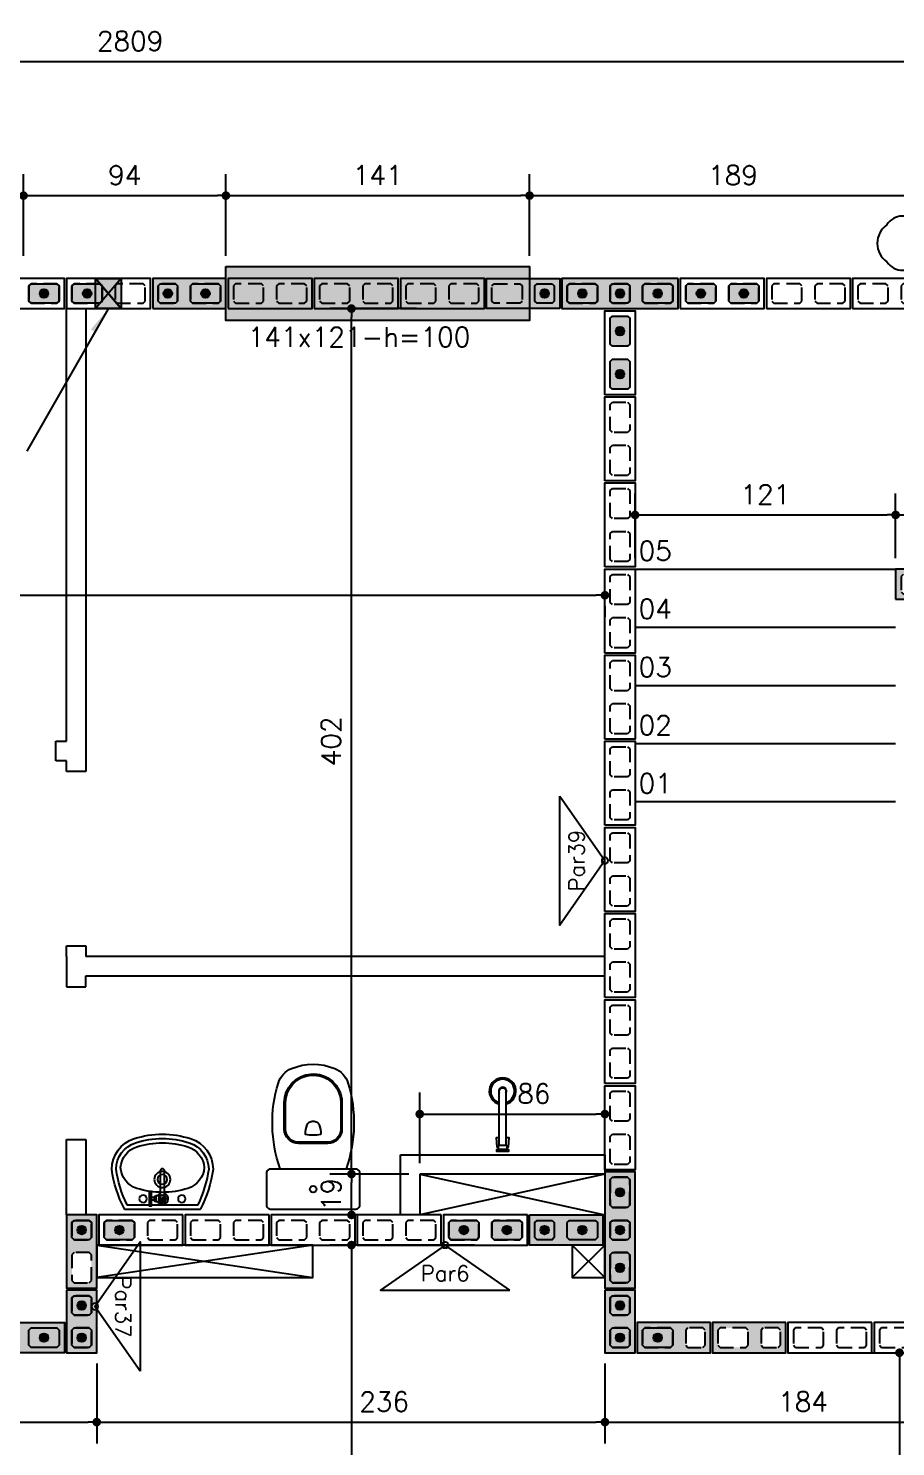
# Model space of a CAD drawing. Extents: x -14651 to 11095, y -4567 to -1290.
# Drawn here: x 1807 to 2210, y -3557 to -2898 of the extents above; entities that cross this region are included whole.
import ezdxf
from ezdxf.enums import TextEntityAlignment as Align

# ---------------------------------------------------------------- set-up
doc = ezdxf.new("R2010")
doc.units = 0
doc.header["$LTSCALE"] = 25
doc.linetypes.add('DASHED2', pattern=[0.375, 0.25, -0.125])
for name, color, linetype in [('213', 252, 'Continuous'), ('241', 2, 'Continuous'), ('247', 50, 'Continuous'), ('248', 100, 'Continuous'), ('249', 20, 'Continuous'), ('252', 1, 'Continuous'), ('ABERTURAS', 53, 'Continuous'), ('ac-furo', 170, 'Continuous'), ('ALVENARIA NÃO ESTRUTURAL', 242, 'Continuous'), ('Arranque', 14, 'Continuous'), ('COTA', 1, 'Continuous'), ('FERRO', 5, 'Continuous'), ('H2', 252, 'Continuous'), ('Linha_fina', 1, 'Continuous'), ('Pena_1', 1, 'Continuous'), ('Pena_2', 2, 'Continuous'), ('PENA_6', 6, 'Continuous'), ('PROJ', 252, 'Continuous'), ('T1', 2, 'Continuous'), ('TJANELA', 2, 'Continuous'), ('VIGA', 3, 'Continuous')]:
    doc.layers.add(name, color=color, linetype=linetype)
doc.styles.add('COTA', font='romans.shx')
doc.styles.add('Texto1', font='romans.shx', dxfattribs={"height": 9})
doc.dimstyles.new('forma', dxfattribs={"dimscale": 5, "dimtxt": 1.8, "dimasz": 0.8, "dimexe": 2, "dimexo": 1, "dimgap": 1, "dimtad": 1, "dimdec": 1, "dimzin": 9, "dimtxsty": 'COTA', "dimblk1": 'DOT', "dimblk2": 'DOT', "dimsah": 1, "dimcen": 0, "dimdle": 1, "dimclrd": 256, "dimclre": 256, "dimclrt": 2, "dimadec": 0, "dimazin": 0, "dimtfac": 1, "dimtdec": 0, "dimtmove": 0, "dimatfit": 3, "dimfxl": 1, "dimtolj": 1, "dimtzin": 0, "dimarcsym": 0})

# ---------------------------------------------------------------- blocks, each defined once
blk = doc.blocks.new('P4015', base_point=(5842102.11612, -8124149.02973))
blk.add_lwpolyline([(5842082.61612, -8124156.02973), (5842121.61612, -8124156.02973), (5842121.61612, -8124142.02973), (5842082.61612, -8124142.02973), (5842082.61612, -8124156.02973)])
at = {"color": 1, "linetype": 'DASHED2'}
for points in [[(5842085.11612, -8124152.52973), (5842086.11612, -8124153.52973), (5842098.11612, -8124153.52973), (5842099.11612, -8124152.52973), (5842099.11612, -8124145.52973), (5842098.11612, -8124144.52973), (5842086.11612, -8124144.52973), (5842085.11612, -8124145.52973), (5842085.11612, -8124152.52973)], [(5842105.11612, -8124152.52973), (5842106.11612, -8124153.52973), (5842118.11612, -8124153.52973), (5842119.11612, -8124152.52973), (5842119.11612, -8124145.52973), (5842118.11612, -8124144.52973), (5842106.11612, -8124144.52973), (5842105.11612, -8124145.52973), (5842105.11612, -8124152.52973)]]:
    blk.add_lwpolyline(points, dxfattribs=at)
blk = doc.blocks.new('P3515')
at = {"layer": '248'}
h = blk.add_hatch(color=100, dxfattribs=at)
h.paths.add_polyline_path([(17, 7), (-17, 7), (-17, -7), (17, -7)])
h.paths.add_polyline_path([(-5.5, -3.5), (-6.5, -4.5), (-13.5, -4.5), (-14.5, -3.5), (-14.5, 3.5), (-13.5, 4.5), (-6.5, 4.5), (-5.5, 3.5)], flags=16)
h.paths.add_polyline_path([(0.5, 3.5), (1.5, 4.5), (13.5, 4.5), (14.5, 3.5), (14.5, -3.5), (13.5, -4.5), (1.5, -4.5), (0.5, -3.5)], flags=16)
blk.add_lwpolyline([(-17, -7), (17, -7), (17, 7), (-17, 7), (-17, -7)])
at = {"color": 1, "linetype": 'DASHED2'}
for points in [[(-14.5, -3.5), (-13.5, -4.5), (-6.5, -4.5), (-5.5, -3.5), (-5.5, 3.5), (-6.5, 4.5), (-13.5, 4.5), (-14.5, 3.5), (-14.5, -3.5)], [(0.5, -3.5), (1.5, -4.5), (13.5, -4.5), (14.5, -3.5), (14.5, 3.5), (13.5, 4.5), (1.5, 4.5), (0.5, 3.5), (0.5, -3.5)]]:
    blk.add_lwpolyline(points, dxfattribs=at)
blk = doc.blocks.new('P5515')
at = {"layer": '249'}
h = blk.add_hatch(color=20, dxfattribs=at)
h.paths.add_polyline_path([(-27, 7), (-27, -7), (27, -7), (27, 7)])
h.paths.add_polyline_path([(-10.5, -3.5), (-11.5, -4.5), (-23.5, -4.5), (-24.5, -3.5), (-24.5, 3.5), (-23.5, 4.5), (-11.5, 4.5), (-10.5, 3.5)], flags=16)
h.paths.add_polyline_path([(-4.5, 3.5), (-3.5, 4.5), (3.5, 4.5), (4.5, 3.5), (4.5, -3.5), (3.5, -4.5), (-3.5, -4.5), (-4.5, -3.5)], flags=16)
h.paths.add_polyline_path([(10.5, 3.5), (11.5, 4.5), (23.5, 4.5), (24.5, 3.5), (24.5, -3.5), (23.5, -4.5), (11.5, -4.5), (10.5, -3.5)], flags=16)
blk.add_lwpolyline([(27, 7), (-27, 7), (-27, -7), (27, -7), (27, 7)])
at = {"color": 1, "linetype": 'DASHED2'}
for points in [[(-10.5, 3.5), (-11.5, 4.5), (-23.5, 4.5), (-24.5, 3.5), (-24.5, -3.5), (-23.5, -4.5), (-11.5, -4.5), (-10.5, -3.5), (-10.5, 3.5)], [(4.5, 3.5), (3.5, 4.5), (-3.5, 4.5), (-4.5, 3.5), (-4.5, -3.5), (-3.5, -4.5), (3.5, -4.5), (4.5, -3.5), (4.5, 3.5)], [(24.5, 3.5), (23.5, 4.5), (11.5, 4.5), (10.5, 3.5), (10.5, -3.5), (11.5, -4.5), (23.5, -4.5), (24.5, -3.5), (24.5, 3.5)]]:
    blk.add_lwpolyline(points, dxfattribs=at)
blk = doc.blocks.new('P3015')
at = {"layer": '252'}
h = blk.add_hatch(color=21, dxfattribs=at)
h.paths.add_polyline_path([(14.5, -7), (14.5, 7), (-14.5, 7), (-14.5, -7)])
h.paths.add_polyline_path([(3, 3.5), (4, 4.5), (11, 4.5), (12, 3.5), (12, -3.5), (11, -4.5), (4, -4.5), (3, -3.5)], flags=16)
h.paths.add_polyline_path([(-3, -3.5), (-4, -4.5), (-11, -4.5), (-12, -3.5), (-12, 3.5), (-11, 4.5), (-4, 4.5), (-3, 3.5)], flags=16)
blk.add_lwpolyline([(-14.5, -7), (14.5, -7), (14.5, 7), (-14.5, 7), (-14.5, -7)])
at = {"color": 1, "linetype": 'DASHED2'}
for points in [[(-12, -3.5), (-11, -4.5), (-4, -4.5), (-3, -3.5), (-3, 3.5), (-4, 4.5), (-11, 4.5), (-12, 3.5), (-12, -3.5)], [(3, -3.5), (4, -4.5), (11, -4.5), (12, -3.5), (12, 3.5), (11, 4.5), (4, 4.5), (3, 3.5), (3, -3.5)]]:
    blk.add_lwpolyline(points, dxfattribs=at)
blk = doc.blocks.new('_IDNPAR_2')
at = {"color": 3}
blk.add_lwpolyline([(1, -0.7), (0, 0), (-1, -0.7)], close=True, dxfattribs=at)
blk.add_circle((0, 0), 0.05, dxfattribs=at)
at = {"layer": '247', "color": 2, "style": 'COTA', "flags": 8}
blk.add_attdef('ID', text='', height=0.24, dxfattribs=at).set_placement((0, -0.438), align=Align.MIDDLE_CENTER)
blk = doc.blocks.new('GR-1409')
at = {"layer": '213'}
h = blk.add_hatch(color=256, dxfattribs=at)
h.paths.add_polyline_path([(-6, 4.5), (-7, 3.5), (-7, -3.5), (-6, -4.5), (6, -4.5), (7, -3.5), (7, 3.5), (6, 4.5)])
h.paths.add_polyline_path([(-2, 0, 1), (2, 0, 1)], flags=16)
at = {"layer": 'Arranque'}
blk.add_hatch(color=256, dxfattribs=at).paths.add_polyline_path([(-2, 0, 1), (2, 0, 1)])
at = {"layer": '213'}
blk.add_lwpolyline([(-7, 3.5), (-6, 4.5), (6, 4.5), (7, 3.5), (7, -3.5), (6, -4.5), (-6, -4.5), (-7, -3.5), (-7, 3.5)], dxfattribs=at)
at = {"layer": 'FERRO', "linetype": 'Continuous'}
blk.add_circle((0, 0), 2, dxfattribs=at)
blk = doc.blocks.new('GR-0909')
at = {"layer": '213'}
h = blk.add_hatch(color=256, dxfattribs=at)
h.paths.add_polyline_path([(3.5, -4.5), (4.5, -3.5), (4.500001, 3.5), (3.500001, 4.5), (-3.499999, 4.5), (-4.499999, 3.5), (-4.5, -3.5), (-3.5, -4.5)])
h.paths.add_polyline_path([(-2, 0, -1), (2, 0, -1)], flags=16)
at = {"layer": 'Arranque'}
blk.add_hatch(color=256, dxfattribs=at).paths.add_polyline_path([(2, 0, 1), (-2, 0, 1)])
at = {"layer": '213'}
blk.add_lwpolyline([(3.500001, 4.5), (4.500001, 3.5), (4.5, -3.5), (3.5, -4.5), (-3.5, -4.5), (-4.5, -3.5), (-4.499999, 3.5), (-3.499999, 4.5), (3.500001, 4.5)], dxfattribs=at)
at = {"layer": 'FERRO', "linetype": 'Continuous'}
blk.add_circle((0, 0), 2, dxfattribs=at)
blk = doc.blocks.new('_Dot')
at = {"color": 0, "linetype": 'ByBlock', "lineweight": -2}
blk.add_line((-0.5, 0), (-1, 0), dxfattribs=at)
at = {"color": 0, "linetype": 'ByBlock', "const_width": 0.5}
blk.add_lwpolyline([(-0.25, 0, 1), (0.25, 0, 1)], format="xyb", close=True, dxfattribs=at)
blk = doc.blocks.new('*D80')
at = {"layer": 'COTA', "lineweight": -2, "transparency": 16777216}
for p, q in [((1804.52, -3004.1), (1804.52, -2966.13)), ((1898.52, -3004.1), (1898.52, -2966.13)), ((1808.52, -2976.13), (1894.52, -2976.13))]:
    blk.add_line(p, q, dxfattribs=at)
at = {"layer": 'Defpoints', "color": 0, "transparency": 16777216}
for p in [(1898.52, -2976.13), (1804.52, -3009.1), (1898.52, -3009.1)]:
    blk.add_point(p, dxfattribs=at)
at = {"layer": 'COTA', "lineweight": -2, "transparency": 16777216, "xscale": 4, "yscale": 4, "zscale": 4, "rotation": 180}
blk.add_blockref('_Dot', (1804.52, -2976.13), dxfattribs=at)
at = {"layer": 'COTA', "lineweight": -2, "transparency": 16777216, "xscale": 4, "yscale": 4, "zscale": 4}
blk.add_blockref('_Dot', (1898.52, -2976.13), dxfattribs=at)
at = {"layer": 'COTA', "color": 2, "transparency": 16777216, "insert": (1851.52, -2966.63), "char_height": 9, "attachment_point": 5, "style": 'COTA'}
blk.add_mtext('\\A1;94 ', dxfattribs=at)
blk = doc.blocks.new('*D81')
at = {"layer": 'COTA', "lineweight": -2, "transparency": 16777216}
for p, q in [((1898.52, -3004.1), (1898.52, -2966.13)), ((2039.52, -3004.1), (2039.52, -2966.13)), ((1902.52, -2976.13), (2035.52, -2976.13))]:
    blk.add_line(p, q, dxfattribs=at)
at = {"layer": 'Defpoints', "color": 0, "transparency": 16777216}
for p in [(2039.52, -2976.13), (1898.52, -3009.1), (2039.52, -3009.1)]:
    blk.add_point(p, dxfattribs=at)
at = {"layer": 'COTA', "lineweight": -2, "transparency": 16777216, "xscale": 4, "yscale": 4, "zscale": 4, "rotation": 180}
blk.add_blockref('_Dot', (1898.52, -2976.13), dxfattribs=at)
at = {"layer": 'COTA', "lineweight": -2, "transparency": 16777216, "xscale": 4, "yscale": 4, "zscale": 4}
blk.add_blockref('_Dot', (2039.52, -2976.13), dxfattribs=at)
at = {"layer": 'COTA', "color": 2, "transparency": 16777216, "insert": (1969.02, -2966.63), "char_height": 9, "attachment_point": 5, "style": 'COTA'}
blk.add_mtext('\\A1;141 ', dxfattribs=at)
blk = doc.blocks.new('*D82')
at = {"layer": 'COTA', "lineweight": -2, "transparency": 16777216}
for p, q in [((2039.52, -3004.1), (2039.52, -2966.13)), ((2228.52, -3004.1), (2228.52, -2966.13)), ((2043.52, -2976.13), (2224.52, -2976.13))]:
    blk.add_line(p, q, dxfattribs=at)
at = {"layer": 'Defpoints', "color": 0, "transparency": 16777216}
for p in [(2228.52, -2976.13), (2039.52, -3009.1), (2228.52, -3009.1)]:
    blk.add_point(p, dxfattribs=at)
at = {"layer": 'COTA', "lineweight": -2, "transparency": 16777216, "xscale": 4, "yscale": 4, "zscale": 4, "rotation": 180}
blk.add_blockref('_Dot', (2039.52, -2976.13), dxfattribs=at)
at = {"layer": 'COTA', "lineweight": -2, "transparency": 16777216, "xscale": 4, "yscale": 4, "zscale": 4}
blk.add_blockref('_Dot', (2228.52, -2976.13), dxfattribs=at)
at = {"layer": 'COTA', "color": 2, "transparency": 16777216, "insert": (2134.02, -2966.63), "char_height": 9, "attachment_point": 5, "style": 'COTA'}
blk.add_mtext('\\A1;189 ', dxfattribs=at)
blk = doc.blocks.new('*D92')
at = {"layer": 'COTA', "lineweight": -2, "transparency": 16777216}
for p, q in [((449.52, -3009.6), (449.52, -2903.84)), ((3258.52, -3009.6), (3258.52, -2903.84)), ((453.52, -2913.84), (3254.52, -2913.84))]:
    blk.add_line(p, q, dxfattribs=at)
at = {"layer": 'Defpoints', "color": 0, "transparency": 16777216}
for p in [(3258.52, -2913.84), (449.52, -3014.6), (3258.52, -3014.6)]:
    blk.add_point(p, dxfattribs=at)
at = {"layer": 'COTA', "lineweight": -2, "transparency": 16777216, "xscale": 4, "yscale": 4, "zscale": 4, "rotation": 180}
blk.add_blockref('_Dot', (449.52, -2913.84), dxfattribs=at)
at = {"layer": 'COTA', "lineweight": -2, "transparency": 16777216, "xscale": 4, "yscale": 4, "zscale": 4}
blk.add_blockref('_Dot', (3258.52, -2913.84), dxfattribs=at)
at = {"layer": 'COTA', "color": 2, "transparency": 16777216, "insert": (1854.02, -2904.34), "char_height": 9, "attachment_point": 5, "style": 'COTA'}
blk.add_mtext('\\A1;2809 ', dxfattribs=at)
blk = doc.blocks.new('XREF-MC41-BAS-PLN-AMO-FINAIS-02.03.08.09$0$CUBA03')
at = {"layer": 'PROJ'}
for p, q in [((-0.01, -0.05), (0.01, -0.05)), ((0, -0.06), (0, -0.04))]:
    blk.add_line(p, q, dxfattribs=at)
for points in [[(-0.1306, -0.3297, 0.077416), (0, -0.35, 0.077416), (0.1306, -0.3297, 0.326333), (0.235, -0.1868, 0.08687), (0.1764, -0.0027, 0.279276), (0.172, 0), (-0.172, 0, 0.279276), (-0.1764, -0.0027, 0.08687), (-0.235, -0.1868, 0.326333)], [(0.215, -0.1881, 0.080556), (0.1642, -0.0228, 0.285352), (0.1597, -0.02), (-0.1597, -0.02, 0.285352), (-0.1642, -0.0228, 0.080556), (-0.215, -0.1881, 0.323537), (-0.1245, -0.3106, 0.077416), (0, -0.33, 0.077416), (0.1245, -0.3106, 0.323537)], [(0.1185, -0.0985, 0.077416), (0, -0.08, 0.077416), (-0.1185, -0.0985, 0.305715), (-0.1947, -0.195, 0.305715), (-0.1185, -0.2915, 0.077416), (0, -0.31, 0.077416), (0.1185, -0.2915, 0.305715), (0.1947, -0.195, 0.305715)]]:
    blk.add_lwpolyline(points, format="xyb", close=True, dxfattribs=at)
for centre, radius in [((-0.09, -0.05), 0.0175), ((0, -0.05), 0.0175), ((0.09, -0.05), 0.0175), ((0, -0.14), 0.0375), ((0, -0.14), 0.0225)]:
    blk.add_circle(centre, radius, dxfattribs=at)
blk = doc.blocks.new('A$Cf20c1e06')
at = {"layer": 'ALVENARIA NÃO ESTRUTURAL'}
for p, q in [((18.1427, 11.6253), (18.1427, 13.6353)), ((18.1427, 13.6353), (18.2327, 13.6353)), ((18.2327, 13.6353), (18.2327, 11.4853)), ((18.0927, 11.5353), (18.0927, 11.6253)), ((18.0927, 11.6253), (18.1427, 11.6253)), ((18.1427, 11.5353), (18.0927, 11.5353)), ((18.1427, 11.4853), (18.1427, 11.5353)), ((18.2327, 11.4853), (18.1427, 11.4853)), ((18.1427, 10.6253), (18.1427, 10.6753)), ((18.1427, 10.6753), (18.2327, 10.6753)), ((18.2327, 10.6753), (18.2327, 10.6253)), ((18.1427, 10.6253), (18.1427, 10.4853)), ((20.6427, 10.6253), (18.2327, 10.6253)), ((20.6427, 10.5353), (20.6427, 10.6253)), ((18.1427, 10.4853), (18.2327, 10.4853)), ((18.2327, 10.4853), (18.2327, 10.5353)), ((18.2327, 10.5353), (20.6427, 10.5353)), ((18.1427, 9.4253), (18.1427, 9.7753)), ((18.1427, 9.7753), (18.2327, 9.7753)), ((18.2327, 9.7753), (18.2327, 9.4253)), ((19.6927, 9.4253), (19.6927, 9.7053)), ((19.6927, 9.7053), (20.6427, 9.7053)), ((19.6927, 9.4253), (19.6927, 9.7053)), ((19.6927, 9.7053), (20.6427, 9.7053)), ((20.6427, 9.7053), (20.6427, 9.6153)), ((20.6427, 9.7053), (20.6427, 9.6453)), ((20.6427, 9.6153), (19.7827, 9.6153)), ((19.7827, 9.6153), (19.7827, 9.4253)), ((18.2327, 9.4253), (18.1427, 9.4253)), ((19.7827, 9.4253), (19.6927, 9.4253)), ((19.6927, 9.4253), (19.6927, 9.4253)), ((19.7527, 9.4253), (19.6927, 9.4253))]:
    blk.add_line(p, q, dxfattribs=at)
at = {"layer": 'Pena_1'}
for p, q in [((19.7827, 9.6153), (20.6427, 9.4253)), ((20.6427, 9.6153), (19.7827, 9.4253))]:
    blk.add_line(p, q, dxfattribs=at)
at = {"layer": 'PROJ'}
for points in [[(19.1347, 9.6403, -0.160999), (19.1261, 10.0392, -0.2149), (19.1877, 10.1053, -0.2), (19.3877, 10.1053, -0.2149), (19.4494, 10.0392, -0.160999), (19.4408, 9.6403)], [(19.1537, 9.8237), (19.1537, 9.9464, -0.391339), (19.2773, 10.08, -0.428196), (19.4217, 9.9505), (19.4217, 9.8237, -0.416194), (19.3553, 9.7573), (19.2201, 9.7573, -0.413638), (19.1537, 9.8237)], [(20.1522, 9.7498), (20.1522, 10.0003, -1), (20.1832, 10.0003), (20.1832, 9.7498)], [(20.1927, 9.7303, -0.414214), (20.1947, 9.7283), (20.1947, 9.7203), (20.1407, 9.7203), (20.1407, 9.7283, -0.414214), (20.1427, 9.7303), (20.1927, 9.7303)], [(20.1467, 9.7303, 0.414214), (20.1487, 9.7323), (20.1487, 9.7478, -0.414214), (20.1507, 9.7498), (20.1847, 9.7498), (20.1867, 9.7478), (20.1867, 9.7323, 0.414214), (20.1887, 9.7303)], [(18.5775, 9.5252), (18.5775, 9.5003, 0.995421), (18.598, 9.5003), (18.598, 9.5252)]]:
    blk.add_lwpolyline(points, format="xyb", dxfattribs=at)
for points in [[(19.1594, 9.8237), (19.1594, 9.9464, -0.391339), (19.2777, 10.0743, -0.428002), (19.416, 9.9504), (19.4161, 9.8237, -0.416278), (19.3553, 9.7629), (19.2201, 9.7629, -0.413625)], [(19.3228, 9.7992, -0.10791), (19.2526, 9.7996, -0.124585), (19.2604, 9.8442, -0.161338), (19.2691, 9.8561, -0.122351), (19.2877, 9.8606, -0.122351), (19.3064, 9.8561, -0.167944), (19.3151, 9.8442, -0.125904), (19.3228, 9.7992)], [(18.5366, 9.4951), (18.5511, 9.4951), (18.5511, 9.4896), (18.5565, 9.4896), (18.5565, 9.4876), (18.5644, 9.4876, 1.408938), (18.598, 9.5252), (18.5981, 9.6299, 0.999996), (18.5775, 9.6299), (18.5775, 9.5252, 0.168827), (18.5644, 9.5134), (18.5565, 9.5134), (18.5565, 9.5114), (18.5511, 9.5114), (18.5511, 9.5059), (18.5366, 9.5059), (18.5366, 9.534), (18.5257, 9.534), (18.5257, 9.467), (18.5366, 9.467), (18.5366, 9.495)], [(19.0727, 9.5803), (19.0727, 9.6163), (19.0727, 9.6203, -0.414214), (19.0927, 9.6403), (19.4827, 9.6403, -0.414214), (19.5027, 9.6203), (19.5027, 9.4703, -0.414214), (19.4827, 9.4503), (19.0927, 9.4503, -0.414214), (19.0727, 9.4703)]]:
    blk.add_lwpolyline(points, format="xyb", close=True, dxfattribs=at)
for points in [[(20.1487, 9.7399), (20.1428, 9.7399), (20.1389, 9.7856), (20.1522, 9.7856)], [(20.1832, 9.7856), (20.1959, 9.7856), (20.1927, 9.7399), (20.1867, 9.7399)], [(18.5366, 9.4951), (18.5366, 9.5004), (18.5366, 9.5005), (18.5366, 9.5059)], [(18.5511, 9.4951), (18.5511, 9.5059)], [(18.5565, 9.5114), (18.5565, 9.4896)], [(18.5766, 9.5134), (18.5644, 9.5134)], [(18.5644, 9.4876), (18.5761, 9.4876)], [(18.5775, 9.524), (18.5775, 9.5241)]]:
    blk.add_lwpolyline(points, dxfattribs=at)
blk.add_circle((19.2877, 9.5453), 0.015, dxfattribs=at)
for centre, radius, start, end in [((20.1677, 10.0003), 0.062, 284.48538, 255.51762), ((20.1677, 10.0003), 0.0554, 286.25008, 253.75334), ((20.1677, 10.0003), 0.0179, 329.76522, 210.25487), ((18.5877, 9.5003), 0.0173, 126.53646, 53.41485), ((18.6267, 9.5332), 0.001, 0, 75.99632)]:
    blk.add_arc(centre, radius, start, end, dxfattribs=at)
at = {"layer": 'PROJ', "xscale": -1, "rotation": 180}
blk.add_blockref('XREF-MC41-BAS-PLN-AMO-FINAIS-02.03.08.09$0$CUBA03', (18.5877, 9.4503), dxfattribs=at)
blk = doc.blocks.new('furo 12 x12')
at = {"layer": 'H2'}
for points in [[(-1405.39, -3672.05), (-1399.38, -3665.04), (-1411.38, -3665.04)], [(-1411.38, -3679.04), (-1405.39, -3672.05), (-1411.38, -3665.04)], [(-1399.38, -3679.08), (-1399.38, -3665.04), (-1405.39, -3672.05)], [(-1405.39, -3672.05), (-1411.38, -3679.04), (-1411.38, -3679.08), (-1399.38, -3679.08)]]:
    blk.add_hatch(color=256, dxfattribs=at).paths.add_polyline_path(points)
at = {"layer": 'Pena_2', "ltscale": 0.5}
blk.add_lwpolyline([(-1411.38, -3665.04), (-1399.38, -3665.04), (-1399.38, -3679.08), (-1411.38, -3679.08)], close=True, dxfattribs=at)
at = {"layer": 'VIGA', "ltscale": 0.5}
for p, q in [((-1399.38, -3665.04), (-1411.38, -3679.04)), ((-1399.38, -3679.08), (-1411.38, -3665.04))]:
    blk.add_line(p, q, dxfattribs=at)
blk = doc.blocks.new('ss')
at = {"layer": 'Linha_fina'}
blk.add_solid([(0, 0), (-2.5, -0.29), (-2.5, 0.3)], dxfattribs=at)
blk = doc.blocks.new('*D158')
at = {"layer": 'COTA', "lineweight": -2, "transparency": 16777216}
for p, q in [((1649.52, -3518.6), (1649.52, -3555.83)), ((1838.52, -3518.6), (1838.52, -3555.83)), ((1653.52, -3545.83), (1834.52, -3545.83))]:
    blk.add_line(p, q, dxfattribs=at)
at = {"layer": 'Defpoints', "color": 0, "transparency": 16777216}
for p in [(1649.52, -3513.6), (1838.52, -3513.6), (1838.52, -3545.83)]:
    blk.add_point(p, dxfattribs=at)
at = {"layer": 'COTA', "lineweight": -2, "transparency": 16777216, "xscale": 4, "yscale": 4, "zscale": 4, "rotation": 180}
blk.add_blockref('_Dot', (1649.52, -3545.83), dxfattribs=at)
at = {"layer": 'COTA', "lineweight": -2, "transparency": 16777216, "xscale": 4, "yscale": 4, "zscale": 4}
blk.add_blockref('_Dot', (1838.52, -3545.83), dxfattribs=at)
at = {"layer": 'COTA', "color": 2, "transparency": 16777216, "insert": (1744.02, -3536.33), "char_height": 9, "attachment_point": 5, "style": 'COTA'}
blk.add_mtext('\\A1;189 ', dxfattribs=at)
blk = doc.blocks.new('*D159')
at = {"layer": 'COTA', "lineweight": -2, "transparency": 16777216}
for p, q in [((1838.52, -3518.6), (1838.52, -3555.83)), ((2074.52, -3518.6), (2074.52, -3555.83)), ((1842.52, -3545.83), (2070.52, -3545.83))]:
    blk.add_line(p, q, dxfattribs=at)
at = {"layer": 'Defpoints', "color": 0, "transparency": 16777216}
for p in [(1838.52, -3513.6), (2074.52, -3513.6), (2074.52, -3545.83)]:
    blk.add_point(p, dxfattribs=at)
at = {"layer": 'COTA', "lineweight": -2, "transparency": 16777216, "xscale": 4, "yscale": 4, "zscale": 4, "rotation": 180}
blk.add_blockref('_Dot', (1838.52, -3545.83), dxfattribs=at)
at = {"layer": 'COTA', "lineweight": -2, "transparency": 16777216, "xscale": 4, "yscale": 4, "zscale": 4}
blk.add_blockref('_Dot', (2074.52, -3545.83), dxfattribs=at)
at = {"layer": 'COTA', "color": 2, "transparency": 16777216, "insert": (1971.99, -3536.33), "char_height": 9, "attachment_point": 5, "style": 'COTA'}
blk.add_mtext('\\A1;236 ', dxfattribs=at)
blk = doc.blocks.new('*D160')
at = {"layer": 'COTA', "lineweight": -2, "transparency": 16777216}
for p, q in [((2074.52, -3518.6), (2074.52, -3555.83)), ((2258.52, -3518.6), (2258.52, -3555.83)), ((2078.52, -3545.83), (2254.52, -3545.83))]:
    blk.add_line(p, q, dxfattribs=at)
at = {"layer": 'Defpoints', "color": 0, "transparency": 16777216}
for p in [(2074.52, -3513.6), (2258.52, -3513.6), (2258.52, -3545.83)]:
    blk.add_point(p, dxfattribs=at)
at = {"layer": 'COTA', "lineweight": -2, "transparency": 16777216, "xscale": 4, "yscale": 4, "zscale": 4, "rotation": 180}
blk.add_blockref('_Dot', (2074.52, -3545.83), dxfattribs=at)
at = {"layer": 'COTA', "lineweight": -2, "transparency": 16777216, "xscale": 4, "yscale": 4, "zscale": 4}
blk.add_blockref('_Dot', (2258.52, -3545.83), dxfattribs=at)
at = {"layer": 'COTA', "color": 2, "transparency": 16777216, "insert": (2166.52, -3536.33), "char_height": 9, "attachment_point": 5, "style": 'COTA'}
blk.add_mtext('\\A1;184 ', dxfattribs=at)
blk = doc.blocks.new('*D287')
at = {"layer": 'COTA', "lineweight": -2, "transparency": 16777216}
for p, q in [((1983.52, -3430.6), (1946.82, -3430.6)), ((1956.82, -3445.6), (1956.82, -3434.6)), ((1983.52, -3449.6), (1946.82, -3449.6))]:
    blk.add_line(p, q, dxfattribs=at)
at = {"layer": 'Defpoints', "color": 0, "transparency": 16777216}
for p in [(1956.82, -3430.6), (1988.52, -3430.6), (1988.52, -3449.6)]:
    blk.add_point(p, dxfattribs=at)
at = {"layer": 'COTA', "lineweight": -2, "transparency": 16777216, "xscale": 4, "yscale": 4, "zscale": 4}
for p, rotation in [((1956.82, -3430.6), 90), ((1956.82, -3449.6), 270)]:
    blk.add_blockref('_Dot', p, dxfattribs=dict(at, rotation=rotation))
at = {"layer": 'COTA', "color": 2, "transparency": 16777216, "insert": (1947.32, -3440.1), "char_height": 9, "attachment_point": 5, "rotation": 90, "style": 'COTA'}
blk.add_mtext('\\A1;19 ', dxfattribs=at)
blk = doc.blocks.new('*D207')
at = {"layer": 'COTA', "lineweight": -2, "transparency": 16777216}
for p, q in [((1988.52, -3425.6), (1988.52, -3392.74)), ((2074.52, -3425.6), (2074.52, -3392.74)), ((1992.52, -3402.74), (2070.52, -3402.74))]:
    blk.add_line(p, q, dxfattribs=at)
at = {"layer": 'Defpoints', "color": 0, "transparency": 16777216}
for p in [(2074.52, -3402.74), (1988.52, -3430.6), (2074.52, -3430.6)]:
    blk.add_point(p, dxfattribs=at)
at = {"layer": 'COTA', "lineweight": -2, "transparency": 16777216, "xscale": 4, "yscale": 4, "zscale": 4, "rotation": 180}
blk.add_blockref('_Dot', (1988.52, -3402.74), dxfattribs=at)
at = {"layer": 'COTA', "lineweight": -2, "transparency": 16777216, "xscale": 4, "yscale": 4, "zscale": 4}
blk.add_blockref('_Dot', (2074.52, -3402.74), dxfattribs=at)
at = {"layer": 'COTA', "color": 2, "transparency": 16777216, "insert": (2041.52, -3393.24), "char_height": 9, "attachment_point": 5, "style": 'COTA'}
blk.add_mtext('\\A1;86 ', dxfattribs=at)
blk = doc.blocks.new('*D210')
at = {"layer": 'COTA', "lineweight": -2, "transparency": 16777216}
for p, q in [((1986.99, -3028.6), (1946.82, -3028.6)), ((1956.82, -3426.6), (1956.82, -3032.6)), ((1983.52, -3430.6), (1946.82, -3430.6))]:
    blk.add_line(p, q, dxfattribs=at)
at = {"layer": 'Defpoints', "color": 0, "transparency": 16777216}
for p in [(1956.82, -3028.6), (1991.99, -3028.6), (1988.52, -3430.6)]:
    blk.add_point(p, dxfattribs=at)
at = {"layer": 'COTA', "lineweight": -2, "transparency": 16777216, "xscale": 4, "yscale": 4, "zscale": 4}
for p, rotation in [((1956.82, -3028.6), 90), ((1956.82, -3430.6), 270)]:
    blk.add_blockref('_Dot', p, dxfattribs=dict(at, rotation=rotation))
at = {"layer": 'COTA', "color": 2, "transparency": 16777216, "insert": (1947.32, -3229.6), "char_height": 9, "attachment_point": 5, "rotation": 90, "style": 'COTA'}
blk.add_mtext('\\A1;402 ', dxfattribs=at)
blk = doc.blocks.new('*D229')
at = {"layer": 'COTA', "lineweight": -2, "transparency": 16777216}
for p, q in [((1505.52, -3161.76), (2070.52, -3161.76)), ((1501.52, -3165.29), (1501.52, -3171.76)), ((2074.52, -3166.76), (2074.52, -3171.76))]:
    blk.add_line(p, q, dxfattribs=at)
at = {"layer": 'Defpoints', "color": 0, "transparency": 16777216}
for p in [(1501.52, -3160.29), (2074.52, -3161.76), (2074.52, -3161.76)]:
    blk.add_point(p, dxfattribs=at)
at = {"layer": 'COTA', "lineweight": -2, "transparency": 16777216, "xscale": 4, "yscale": 4, "zscale": 4, "rotation": 180}
blk.add_blockref('_Dot', (1501.52, -3161.76), dxfattribs=at)
at = {"layer": 'COTA', "lineweight": -2, "transparency": 16777216, "xscale": 4, "yscale": 4, "zscale": 4}
blk.add_blockref('_Dot', (2074.52, -3161.76), dxfattribs=at)
at = {"layer": 'COTA', "color": 2, "transparency": 16777216, "insert": (1788.02, -3152.26), "char_height": 9, "attachment_point": 5, "style": 'COTA'}
blk.add_mtext('\\A1;573 ', dxfattribs=at)
blk = doc.blocks.new('*D239')
at = {"layer": 'COTA', "lineweight": -2, "transparency": 16777216}
for p, q in [((2014.02, -3463.6), (1946.82, -3463.6)), ((1956.82, -3467.6), (1956.82, -3710.6)), ((2012.04, -3714.6), (1946.82, -3714.6))]:
    blk.add_line(p, q, dxfattribs=at)
at = {"layer": 'Defpoints', "color": 0, "transparency": 16777216}
for p in [(2019.02, -3463.6), (1956.82, -3714.6), (2017.04, -3714.6)]:
    blk.add_point(p, dxfattribs=at)
at = {"layer": 'COTA', "lineweight": -2, "transparency": 16777216, "xscale": 4, "yscale": 4, "zscale": 4}
for p, rotation in [((1956.82, -3463.6), 90), ((1956.82, -3714.6), 270)]:
    blk.add_blockref('_Dot', p, dxfattribs=dict(at, rotation=rotation))
at = {"layer": 'COTA', "color": 2, "transparency": 16777216, "insert": (1947.32, -3589.1), "char_height": 9, "attachment_point": 5, "rotation": 90, "style": 'COTA'}
blk.add_mtext('\\A1;251 ', dxfattribs=at)
blk = doc.blocks.new('*D254')
at = {"layer": 'COTA', "lineweight": -2, "transparency": 16777216}
for p, q in [((2164.52, -3513.6), (2221.31, -3513.6)), ((2211.31, -3517.6), (2211.31, -4084.58)), ((2171.52, -4088.58), (2221.31, -4088.58))]:
    blk.add_line(p, q, dxfattribs=at)
at = {"layer": 'Defpoints', "color": 0, "transparency": 16777216}
for p in [(2159.52, -3513.6), (2166.52, -4088.58), (2211.31, -4088.58)]:
    blk.add_point(p, dxfattribs=at)
at = {"layer": 'COTA', "lineweight": -2, "transparency": 16777216, "xscale": 4, "yscale": 4, "zscale": 4}
for p, rotation in [((2211.31, -3513.6), 90), ((2211.31, -4088.58), 270)]:
    blk.add_blockref('_Dot', p, dxfattribs=dict(at, rotation=rotation))
at = {"layer": 'COTA', "color": 2, "transparency": 16777216, "insert": (2201.81, -3801.09), "char_height": 9, "attachment_point": 5, "rotation": 90, "style": 'COTA'}
blk.add_mtext('\\A1;575 ', dxfattribs=at)
blk = doc.blocks.new('*D283')
at = {"layer": 'COTA', "lineweight": -2, "transparency": 16777216}
for p, q in [((2088.52, -3144.6), (2088.52, -3114.45)), ((2209.52, -3144.6), (2209.52, -3114.45)), ((2092.52, -3124.45), (2205.52, -3124.45))]:
    blk.add_line(p, q, dxfattribs=at)
at = {"layer": 'Defpoints', "color": 0, "transparency": 16777216}
for p in [(2209.52, -3124.45), (2088.52, -3149.6), (2209.52, -3149.6)]:
    blk.add_point(p, dxfattribs=at)
at = {"layer": 'COTA', "lineweight": -2, "transparency": 16777216, "xscale": 4, "yscale": 4, "zscale": 4, "rotation": 180}
blk.add_blockref('_Dot', (2088.52, -3124.45), dxfattribs=at)
at = {"layer": 'COTA', "lineweight": -2, "transparency": 16777216, "xscale": 4, "yscale": 4, "zscale": 4}
blk.add_blockref('_Dot', (2209.52, -3124.45), dxfattribs=at)
at = {"layer": 'COTA', "color": 2, "transparency": 16777216, "insert": (2149.02, -3114.95), "char_height": 9, "attachment_point": 5, "style": 'COTA'}
blk.add_mtext('\\A1;121 ', dxfattribs=at)
blk = doc.blocks.new('*D284')
at = {"layer": 'COTA', "lineweight": -2, "transparency": 16777216}
for p, q in [((2209.52, -3144.6), (2209.52, -3114.45)), ((2338.52, -3144.6), (2338.52, -3114.45)), ((2213.52, -3124.45), (2334.52, -3124.45))]:
    blk.add_line(p, q, dxfattribs=at)
at = {"layer": 'Defpoints', "color": 0, "transparency": 16777216}
for p in [(2338.52, -3124.45), (2209.52, -3149.6), (2338.52, -3149.6)]:
    blk.add_point(p, dxfattribs=at)
at = {"layer": 'COTA', "lineweight": -2, "transparency": 16777216, "xscale": 4, "yscale": 4, "zscale": 4, "rotation": 180}
blk.add_blockref('_Dot', (2209.52, -3124.45), dxfattribs=at)
at = {"layer": 'COTA', "lineweight": -2, "transparency": 16777216, "xscale": 4, "yscale": 4, "zscale": 4}
blk.add_blockref('_Dot', (2338.52, -3124.45), dxfattribs=at)
at = {"layer": 'COTA', "color": 2, "transparency": 16777216, "insert": (2274.02, -3114.95), "char_height": 9, "attachment_point": 5, "style": 'COTA'}
blk.add_mtext('\\A1;129 ', dxfattribs=at)

msp = doc.modelspace()

# ---------------------------------------------------------------- hatches: boundary and pattern name
at = {"layer": 'ABERTURAS', "transparency": 33554457}
msp.add_hatch(color=256, dxfattribs=at).paths.add_polyline_path([(1898.52, -3009.1), (2039.52, -3009.1), (2039.52, -3034.1), (1898.52, -3034.1)])

# ---------------------------------------------------------------- linework, layer by layer
at = {"layer": '241'}
for points in [[(2088.52, -3149.6), (2209.52, -3149.6)], [(2088.52, -3176.6), (2209.52, -3176.6)], [(2088.52, -3203.6), (2209.52, -3203.6)], [(2088.52, -3230.6), (2209.52, -3230.6)], [(2088.52, -3257.6), (2209.52, -3257.6)]]:
    msp.add_lwpolyline(points, dxfattribs=at)
at = {"layer": 'ABERTURAS'}
msp.add_lwpolyline([(1898.52, -3009.1), (2039.52, -3009.1), (2039.52, -3034.1), (1898.52, -3034.1)], close=True, dxfattribs=at)
at = {"layer": 'ac-furo'}
for p, q in [((1849.88, -3014.6), (1837.88, -3028.6)), ((1837.88, -3014.6), (1849.88, -3028.6)), ((1849.91, -3014.6), (1837.91, -3028.6)), ((1837.91, -3014.6), (1849.91, -3028.6))]:
    msp.add_line(p, q, dxfattribs=at)
for points in [[(1837.88, -3014.6), (1849.88, -3014.6), (1849.88, -3028.6), (1837.88, -3028.6)], [(1837.91, -3014.6), (1849.91, -3014.6), (1849.91, -3028.6), (1837.91, -3028.6)]]:
    msp.add_lwpolyline(points, close=True, dxfattribs=at)
at = {"layer": 'Linha_fina'}
msp.add_line((1806.28, -3094.77), (1843.95, -3028.67), dxfattribs=at)
at = {"layer": 'Pena_1'}
for points in [[(1838.52, -3463.6), (1838.52, -3478.6), (1938.82, -3478.6), (1938.82, -3463.6), (1838.52, -3463.6)], [(1838.52, -3463.6), (1938.82, -3478.6)], [(1938.82, -3463.6), (1838.52, -3478.6)], [(2059.23, -3463.6), (2059.23, -3478.6), (2074.52, -3478.6), (2074.52, -3463.6), (2059.23, -3463.6)], [(2059.23, -3463.6), (2074.52, -3478.6)], [(2074.52, -3463.6), (2059.23, -3478.6)]]:
    msp.add_lwpolyline(points, dxfattribs=at)
at = {"layer": 'PENA_6'}
msp.add_lwpolyline([(2205.45, -3006.91, 0.520567), (2220.45, -3006.91, 0.520567), (2235.45, -3006.91, 0.520567), (2250.45, -3006.91, 0.520567), (2265.45, -3006.91, 0.520567), (2280.45, -3006.91, 0.520567), (2295.45, -3006.91, 0.520567), (2310.45, -3006.91, 0.520567), (2325.45, -3006.91, 0.520567), (2338.74, -3005.21, 0.520567), (2338.74, -2990.21, 0.520567), (2324.87, -2989.08, 0.520567), (2309.87, -2989.08, 0.520567), (2294.87, -2989.08, 0.520567), (2279.87, -2989.08, 0.520567), (2264.87, -2989.08, 0.520567), (2249.87, -2989.08, 0.520567), (2234.87, -2989.08, 0.520567), (2219.87, -2989.08, 0.520567), (2205.45, -2989.67, 0.520567)], format="xyb", close=True, dxfattribs=at)

# ---------------------------------------------------------------- block references
for name, p in [('GR-1409', (1814.02, -3021.6)), ('GR-1409', (1834.02, -3021.6)), ('GR-0909', (1871.52, -3021.6)), ('GR-1409', (1889.02, -3021.6)), ('GR-0909', (2046.52, -3021.6)), ('GR-1409', (2064.02, -3021.6)), ('GR-0909', (2081.52, -3021.6)), ('GR-1409', (2099.02, -3021.6)), ('GR-1409', (2119.02, -3021.6)), ('GR-1409', (2139.02, -3021.6)), ('GR-0909', (1831.52, -3456.6)), ('GR-1409', (1849.02, -3456.6)), ('GR-1409', (2009.02, -3456.6)), ('GR-1409', (2029.02, -3456.6)), ('GR-0909', (2046.52, -3456.6)), ('GR-1409', (2064.02, -3456.6)), ('GR-0909', (2081.52, -3456.6)), ('GR-0909', (1831.52, -3491.6)), ('GR-0909', (2081.52, -3491.6)), ('GR-1409', (1814.02, -3506.6)), ('GR-0909', (1831.52, -3506.6)), ('GR-0909', (2081.52, -3506.6)), ('GR-1409', (2099.02, -3506.6))]:
    msp.add_blockref(name, p)
at = {"rotation": 90}
for p in [(2081.52, -3039.1), (2081.52, -3059.1), (2081.52, -3439.1), (2081.52, -3474.1)]:
    msp.add_blockref('GR-1409', p, dxfattribs=at)
at = {"layer": '241'}
for name, p in [('P4015', (1804.02, -3021.6)), ('P4015', (1844.02, -3021.6)), ('P3515', (1881.52, -3021.6)), ('P4015', (1919.02, -3021.6)), ('P4015', (1959.02, -3021.6)), ('P4015', (1999.02, -3021.6)), ('P5515', (2081.52, -3021.6)), ('P4015', (2129.02, -3021.6)), ('P4015', (2169.02, -3021.6)), ('P4015', (2209.02, -3021.6)), ('P3515', (2226.52, -3156.6))]:
    msp.add_blockref(name, p, dxfattribs=at)
at = {"layer": '241', "xscale": -1}
msp.add_blockref('P3515', (2036.52, -3021.6), dxfattribs=at)
for name, p, rotation in [('P4015', (2081.52, -3049.1), 270), ('P4015', (2081.52, -3089.1), 270), ('P4015', (2081.52, -3129.1), 270), ('P4015', (2081.52, -3169.1), 270), ('P4015', (2081.52, -3209.1), 270), ('P4015', (2081.52, -3249.1), 270), ('P4015', (2081.52, -3289.1), 270), ('P4015', (2081.52, -3329.1), 270), ('P4015', (2081.52, -3369.1), 270), ('P4015', (2081.52, -3409.1), 270), ('P3515', (2056.52, -3456.6), 180), ('P3515', (1806.52, -3506.6), 180)]:
    msp.add_blockref(name, p, dxfattribs=dict(at, rotation=rotation))
at = {"layer": '241'}
for name, p, rotation in [('P5515', (2081.52, -3456.6), 90), ('P3515', (1831.52, -3466.6), 270), ('P4015', (1859.02, -3456.6), 180), ('P4015', (1899.02, -3456.6), 180), ('P4015', (1939.02, -3456.6), 180), ('P4015', (1979.02, -3456.6), 180), ('P4015', (2019.02, -3456.6), 180), ('P3015', (1831.52, -3499.1), 270), ('P3015', (2081.52, -3499.1), 270), ('P3515', (2106.52, -3506.6), 180), ('P3515', (2141.52, -3506.6), 180), ('P4015', (2179.02, -3506.6), 180), ('P4015', (2219.02, -3506.6), 180)]:
    msp.add_blockref(name, p, dxfattribs=dict(at, rotation=rotation))
at = {"layer": '247', "linetype": 'Continuous'}
ref = msp.add_blockref('_IDNPAR_2', (2074.52, -3285.01), dxfattribs=dict(at, xscale=-30, yscale=30, zscale=30, rotation=270))
ref.add_attrib('ID', 'Par39', dxfattribs={"color": 2, "height": 7.2, "rotation": 90, "style": 'COTA', "flags": 8}).set_placement((2061.37, -3285.01), align=Align.MIDDLE_CENTER)
ref = msp.add_blockref('_IDNPAR_2', (1837.66, -3492.14), dxfattribs=dict(at, xscale=-30, yscale=30, zscale=30, rotation=90))
ref.add_attrib('ID', 'Par37', dxfattribs={"color": 2, "height": 7.2, "rotation": 270, "style": 'COTA', "flags": 8}).set_placement((1850.81, -3492.14), align=Align.MIDDLE_CENTER)
at = {"layer": '247', "linetype": 'Continuous', "xscale": 30, "yscale": 30, "zscale": 30}
msp.add_blockref('_IDNPAR_2', (2000.35, -3463.6), dxfattribs=at).add_auto_attribs({'ID': 'Par6'})
at = {"layer": 'COTA'}
msp.add_blockref('furo 12 x12', (3249.3, 650.45), dxfattribs=at)
at = {"layer": 'COTA', "xscale": 100, "yscale": 100, "zscale": 100}
msp.add_blockref('A$Cf20c1e06', (10.24, -4392.13), dxfattribs=at)
at = {"layer": 'COTA', "xscale": 4.999999999999998, "yscale": 4.999999999999998, "zscale": 4.999999999999998, "rotation": 56.34409747447633}
msp.add_blockref('ss', (1843.95, -3028.67), dxfattribs=at)

# ---------------------------------------------------------------- texts
at = {"layer": 'T1', "style": 'Texto1'}
for s, p in [('05', (2097.89, -3145.62, 0.04)), ('04', (2097.89, -3172.62, 0.04)), ('03', (2097.89, -3199.62, 0.04)), ('02', (2097.89, -3226.62, 0.04)), ('01', (2097.89, -3253.62, 0.04))]:
    msp.add_text(s, height=9, dxfattribs=at).set_placement(p, align=Align.CENTER)
at = {"layer": 'TJANELA', "style": 'Texto1'}
msp.add_text('141x121-h=100', height=9, dxfattribs=at).set_placement((1960.33, -3046.29), align=Align.CENTER)

# ---------------------------------------------------------------- dimensions: what is measured, and where the dimension line sits
at = {"layer": 'COTA'}
for base, p1, p2, override, picture, middle in [((3258.52, -2913.84), (449.52, -3014.6), (3258.52, -3014.6), {"dimpost": ' '}, '*D92', (1854.02, -2904.34)), ((1898.52, -2976.13), (1804.52, -3009.1), (1898.52, -3009.1), {"dimpost": ' ', "dimtmove": 1}, '*D80', (1851.52, -2966.63)), ((2039.52, -2976.13), (1898.52, -3009.1), (2039.52, -3009.1), {"dimpost": ' ', "dimtmove": 1}, '*D81', (1969.02, -2966.63)), ((2228.52, -2976.13), (2039.52, -3009.1), (2228.52, -3009.1), {"dimpost": ' ', "dimtmove": 1}, '*D82', (2134.02, -2966.63)), ((2209.52, -3124.45), (2088.52, -3149.6), (2209.52, -3149.6), {"dimpost": ' '}, '*D283', (2149.02, -3114.95)), ((2338.52, -3124.45), (2209.52, -3149.6), (2338.52, -3149.6), {"dimpost": ' ', "dimtmove": 1}, '*D284', (2274.02, -3114.95)), ((2074.52, -3161.76), (1501.52, -3160.29), (2074.52, -3161.76), {"dimpost": ' ', "dimtmove": 1}, '*D229', (1788.02, -3152.26)), ((1838.52, -3545.83), (1649.52, -3513.6), (1838.52, -3513.6), {"dimpost": ' ', "dimtmove": 1}, '*D158', (1744.02, -3536.33)), ((2258.52, -3545.83), (2074.52, -3513.6), (2258.52, -3513.6), {"dimpost": ' ', "dimtmove": 1}, '*D160', (2166.52, -3536.33))]:
    dim = msp.add_linear_dim(base=base, p1=p1, p2=p2, dimstyle='forma', override=override, dxfattribs=at)
    dim.commit()
    dim.dimension.update_dxf_attribs({"geometry": picture, "text_midpoint": middle})
for base, p1, p2, picture, middle in [((1956.82, -3028.6), (1988.52, -3430.6), (1991.99, -3028.6), '*D210', (1947.32, -3229.6)), ((1956.82, -3714.6), (2019.02, -3463.6), (2017.04, -3714.6), '*D239', (1947.32, -3589.1)), ((2211.31, -4088.58), (2159.52, -3513.6), (2166.52, -4088.58), '*D254', (2201.81, -3801.09))]:
    dim = msp.add_linear_dim(base=base, p1=p1, p2=p2, angle=90, dimstyle='forma', override={"dimpost": ' '}, dxfattribs=at)
    dim.commit()
    dim.dimension.update_dxf_attribs({"geometry": picture, "text_midpoint": middle})
for base, p1, p2, override, picture, middle in [((2074.52, -3402.74), (1988.52, -3430.6), (2074.52, -3430.6), {"dimpost": ' '}, '*D207', (2041.52, -3402.74)), ((2074.52, -3545.83), (1838.52, -3513.6), (2074.52, -3513.6), {"dimpost": ' ', "dimtmove": 1}, '*D159', (1971.99, -3545.83))]:
    dim = msp.add_linear_dim(base=base, p1=p1, p2=p2, dimstyle='forma', override=override, dxfattribs=at)
    dim.commit()
    dim.dimension.update_dxf_attribs({"geometry": picture, "text_midpoint": middle, "dimtype": 128})
dim = msp.add_linear_dim(base=(1956.82, -3430.6), p1=(1988.52, -3449.6), p2=(1988.52, -3430.6), angle=90, dimstyle='forma', override={"dimpost": ' '}, dxfattribs=at)
dim.commit()
dim.dimension.update_dxf_attribs({"geometry": '*D287', "text_midpoint": (1956.82, -3440.1), "dimtype": 160})

doc.saveas('drawing.dxf')
